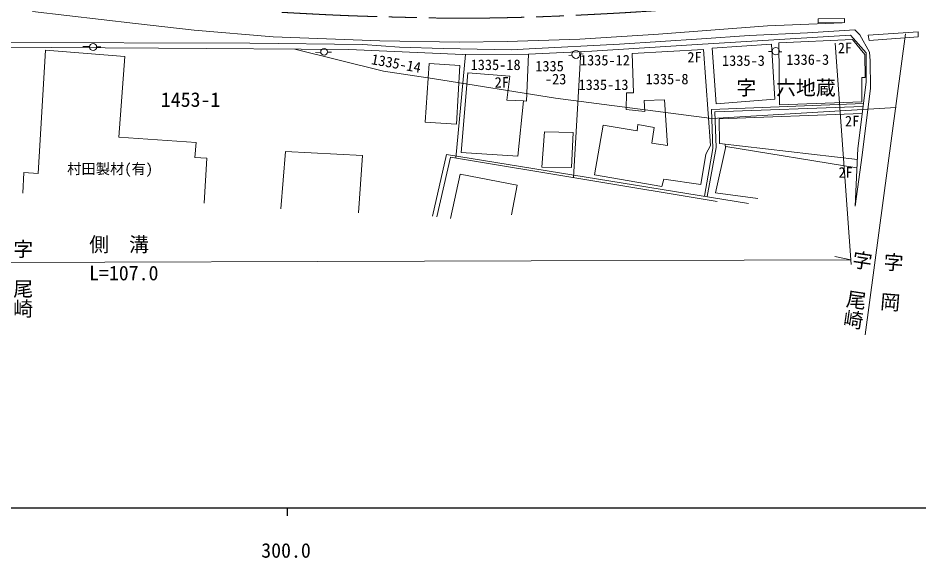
# Model space of a CAD drawing. Units: millimetres, scale not verified. Extents: x 40000 to 680000, y 20000 to 380000.
# Drawn here: x 334142 to 447436, y 198715 to 266540 of the extents above; entities that cross this region are included whole.
import ezdxf
from ezdxf.enums import TextEntityAlignment as Align

# ---------------------------------------------------------------- set-up
doc = ezdxf.new("R2010")
doc.units = ezdxf.units.MM
doc.header["$LTSCALE"] = 1000
doc.linetypes.add('CHAIN', pattern=[18.5, 12, -1.5, 3.5, -1.5])
for name, color, linetype, lineweight in [('M-BGD', 7, 'Continuous', 13), ('M-BMK', 2, 'CHAIN', 13), ('M-TTL-BAND', 7, 'Continuous', 25)]:
    doc.layers.add(name, color=color, linetype=linetype, lineweight=lineweight)
doc.styles.add('@ＭＳ ゴシック', font='')
doc.styles.add('ＭＳ ゴシック', font='')
doc.styles.get('@ＭＳ ゴシック').set_extended_font_data('@MS Gothic')
doc.styles.get('ＭＳ ゴシック').set_extended_font_data('MS Gothic')

msp = doc.modelspace()

# ---------------------------------------------------------------- linework, layer by layer
at = {"layer": 'M-BGD'}
for p, q in [((335972, 267350), (348913, 265858)), ((434766, 266428), (438062, 266497)), ((434766, 266428), (434776, 265928)), ((438072, 265997), (438062, 266497)), ((348913, 265858), (356308, 265012)), ((414687, 264499), (428385, 265568)), ((428385, 265568), (437792, 265932)), ((434776, 265928), (438072, 265997)), ((356308, 265012), (366242, 264187)), ((366242, 264187), (379651, 263675)), ((404775, 263876), (414687, 264499)), ((438820, 264400), (419553, 263220)), ((420089, 263913), (426098, 264349)), ((426098, 264349), (433413, 264695)), ((433413, 264695), (439353, 265061)), ((440802, 262150), (438820, 264400)), ((439353, 265061), (440014, 264438)), ((440014, 264438), (441201, 262267)), ((440663, 226725), (445745, 264549)), ((441061, 264394), (447328, 264810)), ((441170, 263711), (441061, 264394)), ((447348, 264166), (441170, 263711)), ((447328, 264810), (447348, 264166)), ((351795, 262740), (330635, 262895)), ((330736, 263473), (363292, 263387)), ((342306, 262967), (343136, 262953)), ((344026, 262937), (344550, 262928)), ((363292, 263387), (377503, 263223)), ((377503, 263223), (382100, 262869)), ((379651, 263675), (389674, 263497)), ((382100, 262869), (387604, 262711)), ((389674, 263497), (395643, 263608)), ((395643, 263608), (404775, 263876)), ((398408, 262667), (409759, 263245)), ((419553, 263220), (406278, 262396)), ((409759, 263245), (420089, 263913)), ((421429, 262754), (428873, 263269)), ((428873, 263269), (429313, 256337)), ((429808, 263421), (439063, 263831)), ((429896, 255624), (429808, 263421)), ((438906, 235572), (436907, 263399)), ((439063, 263831), (440646, 261969)), ((336663, 247000), (337600, 262496)), ((337600, 262496), (347573, 261697)), ((375739, 262574), (351795, 262740)), ((380110, 259887), (368930, 262621)), ((371551, 262223), (372211, 262234)), ((373049, 262249), (373577, 262258)), ((390086, 261950), (375739, 262574)), ((387604, 262711), (396157, 262563)), ((389183, 248950), (390416, 261952)), ((398349, 261995), (390086, 261950)), ((396157, 262563), (398408, 262667)), ((398078, 256106), (398349, 261995)), ((406278, 262396), (398349, 261995)), ((403387, 261847), (403808, 261891)), ((403996, 246495), (404928, 262327)), ((404793, 261995), (405226, 262041)), ((411355, 262102), (420350, 262568)), ((411553, 257144), (411355, 262102)), ((420350, 262568), (421214, 250509)), ((421918, 255763), (421429, 262754)), ((428497, 262329), (428986, 262323)), ((429820, 262313), (430180, 262309)), ((440646, 261969), (440676, 259068)), ((440802, 258498), (440802, 262150)), ((441201, 262267), (441302, 261182)), ((347573, 261697), (346833, 251596)), ((385327, 253446), (385838, 260821)), ((385838, 260821), (389719, 260564)), ((441302, 261182), (441339, 257725)), ((386525, 258885), (380110, 259887)), ((389719, 260564), (389296, 253218)), ((389887, 249667), (390716, 259638)), ((390716, 259638), (395992, 259252)), ((401715, 256479), (386525, 258885)), ((395992, 259252), (395596, 256233)), ((439755, 250167), (440802, 258498)), ((440250, 259070), (440231, 256010)), ((440676, 259068), (440250, 259070)), ((441339, 257725), (440297, 249333)), ((395596, 256233), (397695, 256134)), ((397695, 256134), (396997, 249183)), ((397695, 256134), (398078, 256106)), ((421381, 253901), (401715, 256479)), ((410618, 255060), (410646, 257146)), ((410646, 257146), (411553, 257144)), ((415428, 256252), (412884, 256193)), ((412884, 256193), (412955, 254793)), ((415811, 250549), (415428, 256252)), ((429313, 256337), (421918, 255763)), ((412955, 254793), (410618, 255060)), ((421339, 255038), (440463, 255797)), ((421517, 250158), (421339, 255038)), ((444555, 255289), (421381, 253901)), ((440417, 255436), (421746, 254750)), ((440231, 256010), (429896, 255624)), ((421746, 254750), (421931, 250269)), ((422311, 253865), (440306, 254549)), ((422371, 250786), (422311, 253865)), ((389296, 253218), (385327, 253446)), ((406636, 246841), (407717, 253074)), ((407717, 253074), (411996, 252351)), ((411996, 252351), (412102, 253149)), ((412102, 253149), (414148, 252800)), ((414148, 252800), (413844, 250833)), ((346833, 251596), (356560, 250925)), ((400017, 247789), (400341, 252251)), ((400341, 252251), (403964, 252172)), ((403964, 252172), (403730, 247759)), ((356560, 250925), (356362, 249018)), ((413844, 250833), (415811, 250549)), ((421214, 250509), (420613, 249432)), ((421841, 244586), (423158, 250387)), ((439686, 248781), (422371, 250786)), ((423068, 250705), (423110, 250179)), ((423158, 250387), (439634, 247732)), ((367207, 242572), (367782, 249788)), ((367782, 249788), (377458, 249293)), ((377458, 249293), (376954, 242077)), ((386280, 241643), (388032, 249395)), ((388032, 249395), (426008, 243258)), ((396997, 249183), (389887, 249667)), ((420613, 249432), (420010, 245629)), ((420448, 244157), (421517, 250158)), ((421931, 250269), (420789, 244102)), ((439394, 242914), (439755, 250167)), ((440297, 249333), (439394, 242914)), ((356362, 249018), (357880, 248958)), ((357880, 248958), (357567, 243289)), ((386807, 241562), (388515, 249061)), ((388515, 249061), (422066, 243500)), ((334765, 244538), (334894, 247145)), ((334894, 247145), (336663, 247000)), ((403730, 247759), (400017, 247789)), ((388536, 241375), (389724, 246943)), ((389724, 246943), (396926, 245547)), ((415099, 245379), (406636, 246841)), ((415354, 246294), (415099, 245379)), ((420010, 245629), (415354, 246294)), ((396926, 245547), (396184, 241835)), ((427157, 243863), (421841, 244586)), ((245171, 235572), (438862, 236179)), ((438862, 236179), (436872, 236599))]:
    msp.add_line(p, q, dxfattribs=at)
for centre, radius in [((343580, 262896), 447), ((372629, 262289), 422), ((404298, 261967), 496), ((429434, 262375), 451)]:
    msp.add_circle(centre, radius, dxfattribs=at)
at = {"layer": 'M-BMK'}
msp.add_open_spline([(434713, 268927), (430567, 268716), (429491, 268659), (426147, 268425), (422544, 268173), (420534, 267933), (416932, 267661), (413539, 267404), (411638, 267268), (408240, 267090), (402725, 266802), (399633, 266655), (394111, 266556), (388948, 266462), (386054, 266549), (380892, 266678), (375285, 266818), (373463, 266923), (366548, 267296)], degree=3, knots=[0, 0, 0, 0, 1, 1, 1, 2, 2, 2, 3, 3, 3, 4, 4, 4, 5, 5, 5, 6, 6, 6, 6], dxfattribs=at)
at = {"layer": 'M-TTL-BAND'}
for p, q in [((40000, 205000), (579000, 205000)), ((368000, 205000), (368000, 204000))]:
    msp.add_line(p, q, dxfattribs=at)

# ---------------------------------------------------------------- texts
at = {"layer": 'M-BGD', "style": 'ＭＳ ゴシック'}
for s, height, p in [('2F', 1320, (437234, 261730)), ('1335-12', 1320, (404802, 260195)), ('2F', 1320, (418311, 260562)), ('1335-3', 1320, (422671, 260139)), ('1336-3', 1320, (430753, 260265)), ('1335-18', 1320, (391058, 259613)), ('1335', 1320, (399185, 259448)), ('-23', 1320, (400403, 257814)), ('1335-8', 1320, (413069, 257829)), ('2F', 1320, (394074, 257406)), ('1335-13', 1320, (404621, 257110)), ('字\u3000六地蔵', 1833, (424467, 256318)), ('1453-1', 1833, (352102, 254834)), ('2F', 1320, (438132, 252541)), ('村田製材(有)', 1320, (340316, 246547)), ('2F', 1320, (437317, 246092)), ('側\u3000溝', 1833, (343101, 236638)), ('L=107.0', 1833, (343075, 233040))]:
    msp.add_text(s, height=height, dxfattribs=at).set_placement(p, align=Align.BOTTOM_LEFT)
at = {"layer": 'M-BGD'}
for s, height, rotation, style, p in [('1335-14', 1320, 349.88, 'ＭＳ ゴシック', (378417, 260364)), ('字\u3000尾崎', 1833, 270, '@ＭＳ ゴシック', (333295, 238793)), ('字\u3000尾崎', 1833, 261.426, '@ＭＳ ゴシック', (439024, 237547)), ('字\u3000岡', 1833, 265.25, '@ＭＳ ゴシック', (442855, 237235))]:
    msp.add_text(s, height=height, rotation=rotation, dxfattribs=dict(at, style=style)).set_placement(p, align=Align.BOTTOM_LEFT)
at = {"layer": 'M-TTL-BAND', "style": 'ＭＳ ゴシック'}
msp.add_text('300.0', height=1833, dxfattribs=at).set_placement((367844, 198195), align=Align.BOTTOM_CENTER)

doc.saveas('drawing.dxf')
